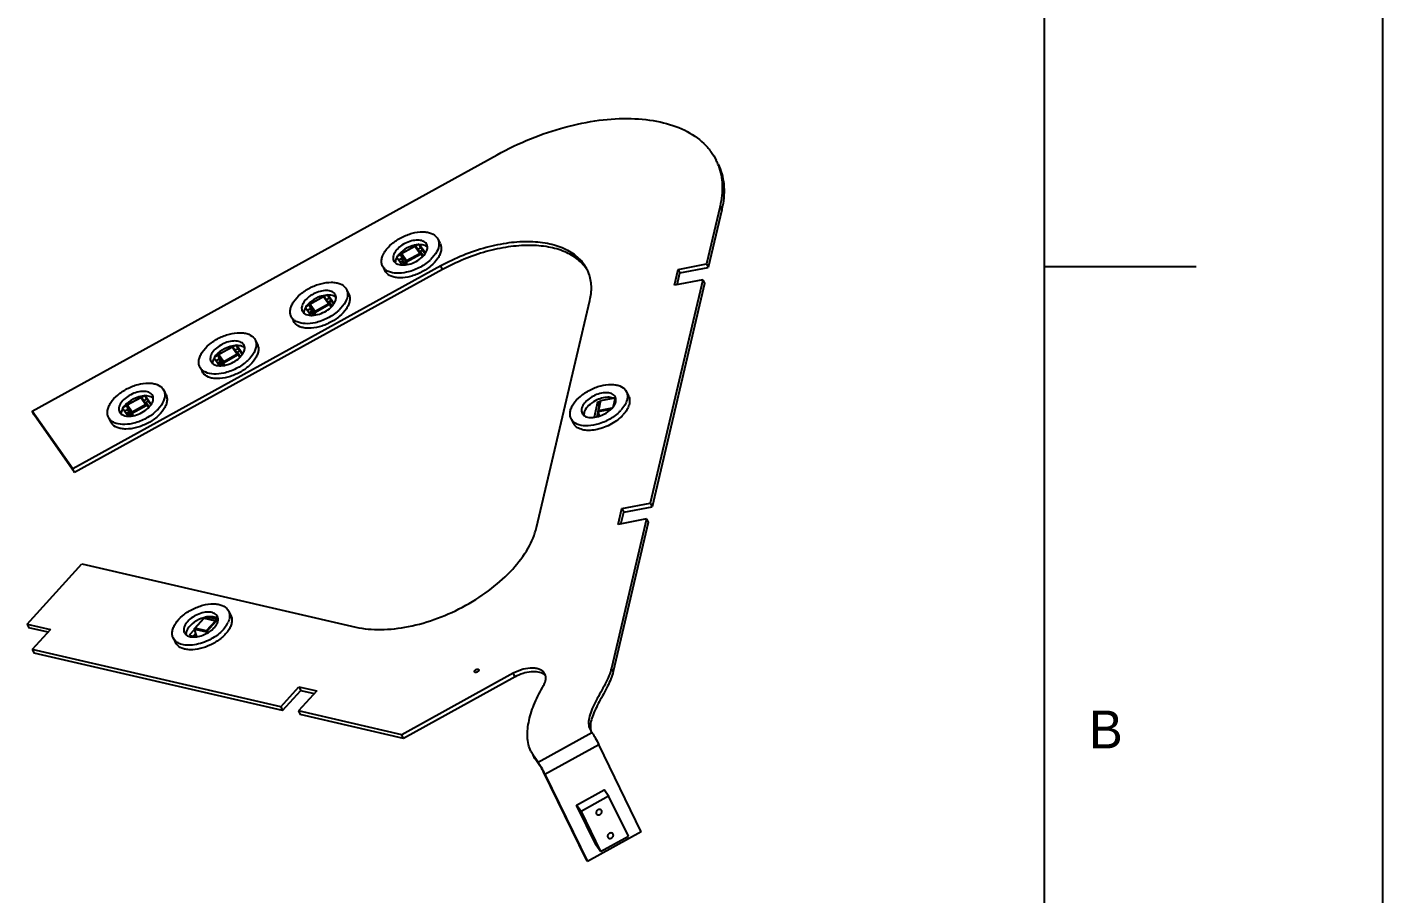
# Model space of a CAD drawing. Header units: millimetres. Extents: x 0 to 594, y 0 to 420.
# Drawn here: x 483.9 to 594, y 122.7 to 193.2 of the extents above; entities that cross this region are included whole.
import ezdxf

# ---------------------------------------------------------------- set-up
doc = ezdxf.new("R2010")
doc.units = ezdxf.units.MM
doc.header["$LTSCALE"] = 32.67
doc.layers.get('0').update_dxf_attribs({"linetype": 'CONTINUOUS'})
doc.layers.add('02___PRT_ALL_AXES', color=7, linetype='CONTINUOUS')
doc.styles.add('TEXTSTYLE_3', font='txt')

msp = doc.modelspace()

# ---------------------------------------------------------------- linework, layer by layer
at = {"color": 7, "linetype": 'CONTINUOUS'}
for p, q in [((594, 0), (594, 420)), ((566.524, 21.711), (566.524, 401.711)), ((484.308, 161.96), (522.064, 182.795)), ((540.169, 178.618), (539.069, 173.936)), ((540.313, 178.323), (540.169, 178.618)), ((540.313, 178.323), (539.213, 173.64)), ((514.253, 174.751), (515.407, 175.388)), ((514.284, 174.758), (515.389, 175.367)), ((515.389, 175.367), (515.804, 174.772)), ((515.431, 175.382), (515.879, 174.741)), ((515.725, 175.519), (515.442, 175.363)), ((515.869, 175.223), (515.633, 175.093)), ((515.869, 175.223), (515.744, 175.48)), ((516.231, 174.796), (515.752, 175.481)), ((516.197, 174.754), (515.869, 175.223)), ((513.892, 174.507), (514.354, 173.845)), ((514.25, 174.705), (513.997, 174.565)), ((514.356, 174.388), (514.081, 174.236)), ((514.203, 174.062), (514.331, 174.133)), ((514.241, 174.723), (514.689, 174.082)), ((514.438, 174.15), (514.241, 174.723)), ((514.699, 174.163), (514.284, 174.758)), ((514.529, 173.849), (514.331, 174.133)), ((514.336, 174.126), (514.429, 174.177)), ((514.637, 173.865), (514.438, 174.15)), ((514.689, 174.082), (515.88, 174.739)), ((514.763, 173.885), (514.689, 174.082)), ((515.804, 174.772), (514.699, 174.163)), ((515.76, 174.912), (515.819, 174.944)), ((515.815, 174.952), (515.991, 175.049)), ((515.819, 174.944), (515.815, 174.952)), ((515.815, 174.952), (516.065, 174.594)), ((515.819, 174.944), (516.064, 174.593)), ((515.88, 174.739), (515.879, 174.741)), ((516.012, 174.53), (515.88, 174.739)), ((517.482, 173.753), (487.591, 157.258)), ((517.626, 173.457), (487.735, 156.962)), ((517.626, 173.457), (517.482, 173.753)), ((536.464, 172.184), (536.768, 173.48)), ((536.688, 172.228), (536.912, 173.185)), ((536.768, 173.48), (539.069, 173.936)), ((536.768, 173.48), (536.912, 173.185)), ((536.912, 173.185), (539.213, 173.64)), ((539.069, 173.936), (539.213, 173.64)), ((566.524, 173.711), (578.829, 173.711)), ((538.764, 172.64), (534.501, 154.492)), ((538.909, 172.344), (534.645, 154.196)), ((538.764, 172.64), (536.464, 172.184)), ((538.764, 172.64), (538.909, 172.344)), ((506.831, 170.655), (507.985, 171.292)), ((506.862, 170.662), (507.966, 171.271)), ((508.382, 170.677), (507.277, 170.067)), ((507.966, 171.271), (508.382, 170.677)), ((508.009, 171.286), (508.457, 170.645)), ((508.303, 171.423), (508.02, 171.267)), ((508.447, 171.128), (508.211, 170.997)), ((508.447, 171.128), (508.322, 171.385)), ((508.808, 170.7), (508.33, 171.386)), ((508.338, 170.816), (508.397, 170.849)), ((508.393, 170.856), (508.569, 170.953)), ((508.397, 170.849), (508.393, 170.856)), ((508.393, 170.856), (508.643, 170.498)), ((508.397, 170.849), (508.642, 170.497)), ((508.775, 170.659), (508.447, 171.128)), ((525.259, 152.508), (529.594, 170.959)), ((506.47, 170.412), (506.932, 169.75)), ((506.828, 170.61), (506.575, 170.47)), ((506.934, 170.293), (506.659, 170.141)), ((506.781, 169.966), (506.909, 170.037)), ((507.016, 170.054), (506.819, 170.627)), ((506.819, 170.627), (507.267, 169.986)), ((507.277, 170.067), (506.862, 170.662)), ((507.107, 169.753), (506.909, 170.037)), ((506.914, 170.03), (507.007, 170.082)), ((507.215, 169.77), (507.016, 170.054)), ((507.267, 169.986), (508.458, 170.643)), ((507.341, 169.789), (507.267, 169.986)), ((508.458, 170.643), (508.457, 170.645)), ((508.59, 170.434), (508.458, 170.643)), ((499.048, 166.316), (499.51, 165.654)), ((499.406, 166.514), (499.153, 166.374)), ((499.594, 165.958), (499.397, 166.532)), ((499.397, 166.532), (499.845, 165.89)), ((499.409, 166.559), (500.563, 167.196)), ((499.44, 166.566), (500.544, 167.176)), ((499.855, 165.971), (499.44, 166.566)), ((499.845, 165.89), (501.036, 166.548)), ((500.96, 166.581), (499.855, 165.971)), ((500.544, 167.176), (500.96, 166.581)), ((500.587, 167.191), (501.035, 166.549)), ((500.881, 167.328), (500.598, 167.171)), ((501.025, 167.032), (500.789, 166.902)), ((501.025, 167.032), (500.9, 167.289)), ((501.386, 166.604), (500.908, 167.29)), ((500.916, 166.72), (500.975, 166.753)), ((500.971, 166.76), (501.147, 166.857)), ((500.971, 166.76), (501.221, 166.403)), ((500.975, 166.753), (500.971, 166.76)), ((500.975, 166.753), (501.22, 166.402)), ((501.353, 166.563), (501.025, 167.032)), ((501.036, 166.548), (501.035, 166.549)), ((501.168, 166.338), (501.036, 166.548)), ((499.512, 166.197), (499.237, 166.045)), ((499.359, 165.87), (499.487, 165.941)), ((499.685, 165.657), (499.487, 165.941)), ((499.492, 165.934), (499.585, 165.986)), ((499.793, 165.674), (499.594, 165.958)), ((499.919, 165.693), (499.845, 165.89)), ((491.987, 162.463), (493.141, 163.1)), ((492.018, 162.47), (493.122, 163.08)), ((493.122, 163.08), (493.538, 162.485)), ((493.165, 163.095), (493.613, 162.453)), ((493.459, 163.232), (493.176, 163.076)), ((493.603, 162.936), (493.478, 163.193)), ((493.964, 162.508), (493.486, 163.194)), ((530.475, 162.818), (531.671, 163.054)), ((530.495, 162.811), (531.659, 163.042)), ((531.659, 163.042), (531.495, 162.345)), ((484.452, 161.664), (484.308, 161.96)), ((487.591, 157.258), (484.308, 161.96)), ((491.626, 162.22), (492.088, 161.558)), ((491.984, 162.418), (491.731, 162.278)), ((492.09, 162.101), (491.815, 161.949)), ((492.172, 161.863), (491.975, 162.436)), ((491.975, 162.436), (492.423, 161.794)), ((492.433, 161.876), (492.018, 162.47)), ((492.07, 161.839), (492.163, 161.89)), ((492.423, 161.794), (493.614, 162.452)), ((493.538, 162.485), (492.433, 161.876)), ((493.603, 162.936), (493.367, 162.806)), ((493.494, 162.624), (493.553, 162.657)), ((493.549, 162.665), (493.725, 162.762)), ((493.549, 162.665), (493.799, 162.307)), ((493.553, 162.657), (493.549, 162.665)), ((493.553, 162.657), (493.798, 162.306)), ((493.931, 162.467), (493.603, 162.936)), ((493.614, 162.452), (493.613, 162.453)), ((493.746, 162.242), (493.614, 162.452)), ((530.222, 162.691), (529.937, 161.467)), ((530.366, 162.396), (530.158, 161.501)), ((530.453, 162.737), (530.222, 162.691)), ((530.366, 162.396), (530.222, 162.691)), ((530.265, 161.938), (530.47, 162.813)), ((530.265, 161.916), (531.313, 162.124)), ((530.38, 161.565), (530.265, 161.916)), ((530.302, 161.991), (530.495, 162.811)), ((531.379, 162.205), (530.302, 161.991)), ((531.595, 162.48), (531.698, 162.918)), ((487.735, 156.962), (484.452, 161.664)), ((491.937, 161.775), (492.065, 161.845)), ((492.263, 161.562), (492.065, 161.845)), ((492.371, 161.578), (492.172, 161.863)), ((492.497, 161.598), (492.423, 161.794)), ((487.735, 156.962), (487.591, 157.258)), ((532.2, 154.036), (534.501, 154.492)), ((532.344, 153.741), (534.645, 154.196)), ((534.501, 154.492), (534.645, 154.196)), ((534.196, 153.195), (531.351, 141.085)), ((531.896, 152.74), (532.2, 154.036)), ((534.196, 153.195), (531.896, 152.74)), ((532.12, 152.784), (532.344, 153.741)), ((532.2, 154.036), (532.344, 153.741)), ((534.196, 153.195), (534.34, 152.9)), ((534.34, 152.9), (531.495, 140.789)), ((483.888, 144.655), (488.335, 149.547)), ((488.335, 149.547), (510.589, 144.413)), ((483.888, 144.655), (484.032, 144.359)), ((483.888, 144.655), (485.784, 144.218)), ((485.587, 144.001), (484.032, 144.359)), ((497.476, 144.252), (498.459, 144.025)), ((497.666, 143.647), (497.476, 144.252)), ((497.486, 144.286), (498.273, 145.153)), ((497.525, 144.31), (498.273, 145.135)), ((498.436, 144.1), (497.525, 144.31)), ((498.273, 145.135), (499.185, 144.925)), ((498.275, 145.153), (499.242, 144.93)), ((498.426, 145.25), (498.327, 145.141)), ((499.403, 145.023), (498.426, 145.25)), ((499.185, 144.925), (498.436, 144.1)), ((498.498, 145.102), (498.446, 145.209)), ((498.459, 144.025), (499.267, 144.915)), ((499.338, 144.811), (499.267, 144.915)), ((485.784, 144.218), (484.304, 142.587)), ((497.487, 144.217), (497.062, 143.75)), ((497.062, 143.75), (497.578, 143.631)), ((497.593, 143.879), (497.403, 143.671)), ((497.56, 143.638), (497.641, 143.726)), ((497.566, 143.633), (497.643, 143.718)), ((497.672, 143.645), (497.666, 143.647)), ((498.508, 143.919), (498.459, 144.025)), ((484.304, 142.587), (484.448, 142.291)), ((504.489, 137.93), (484.304, 142.587)), ((504.633, 137.634), (484.448, 142.291)), ((531.495, 140.789), (531.351, 141.085)), ((523.373, 140.656), (514.323, 135.662)), ((523.517, 140.36), (514.467, 135.366)), ((523.517, 140.36), (523.373, 140.656)), ((504.489, 137.93), (505.969, 139.561)), ((504.633, 137.634), (506.113, 139.265)), ((507.411, 139.229), (505.931, 137.598)), ((505.969, 139.561), (507.411, 139.229)), ((505.969, 139.561), (506.113, 139.265)), ((506.113, 139.265), (507.214, 139.012)), ((504.489, 137.93), (504.633, 137.634)), ((514.323, 135.662), (505.931, 137.598)), ((505.931, 137.598), (506.075, 137.302)), ((514.467, 135.366), (506.075, 137.302)), ((514.467, 135.366), (514.323, 135.662)), ((525.393, 133.432), (529.759, 135.842)), ((529.606, 136.081), (529.693, 135.936)), ((529.693, 135.936), (529.759, 135.842)), ((525.943, 132.465), (530.309, 134.874)), ((533.768, 127.776), (530.309, 134.874)), ((525.393, 133.432), (524.999, 133.997)), ((525.143, 133.701), (524.999, 133.997)), ((525.537, 133.137), (525.143, 133.701)), ((525.812, 132.653), (529.271, 125.554)), ((525.943, 132.465), (529.402, 125.366)), ((528.513, 129.942), (530.753, 131.178)), ((530.784, 131.172), (530.753, 131.178)), ((531.114, 130.661), (530.753, 131.178)), ((531.145, 130.654), (530.784, 131.172)), ((528.874, 129.425), (528.513, 129.942)), ((530.098, 126.689), (528.513, 129.942)), ((531.114, 130.661), (528.874, 129.425)), ((531.145, 130.654), (531.114, 130.661)), ((532.721, 127.42), (531.145, 130.654)), ((528.874, 129.425), (530.459, 126.171)), ((533.768, 127.776), (529.402, 125.366)), ((530.459, 126.171), (530.098, 126.689)), ((530.459, 126.171), (532.721, 127.42)), ((529.402, 125.366), (529.271, 125.554))]:
    msp.add_line(p, q, dxfattribs=at)
for centre, radius, start, end in [((535.629, 180.266), 4.706, 20.60005, 25.96852), ((533.206, 179.993), 7.301, 346.76993, 349.05973), ((526.555, 172.061), 3.15, 20.0744, 25.96928), ((530.862, 136.297), 1.225, 190.19378, 190.92992), ((530.794, 136.282), 1.156, 190.8718, 198.78705), ((526.996, 135.389), 2.435, 205.95552, 213.66614), ((527.179, 135.113), 2.479, 205.97531, 207.14971), ((526.961, 135.367), 2.393, 213.69542, 214.92133), ((527.129, 135.086), 2.422, 207.1348, 214.89676)]:
    msp.add_arc(centre, radius, start, end, dxfattribs=at)
for points, knots in [([(522.064, 182.795), (522.94, 183.279), (524.737, 184.136), (527.515, 185.08), (530.264, 185.645), (532.872, 185.806), (535.236, 185.555), (537.264, 184.895), (538.632, 183.985), (539.433, 183.082), (539.734, 182.584), (539.86, 182.327)], [0, 0, 0, 0, 0.1542449, 0.3059398, 0.4508635, 0.5853935, 0.70703, 0.8149818, 0.9109327, 0.9559492, 1, 1, 1, 1]), ([(540.004, 182.031), (540.125, 181.781), (540.327, 181.253), (540.546, 180.104), (540.489, 179.2), (540.374, 178.608)], [0, 0, 0, 0, 0.2386005, 0.482179, 1, 1, 1, 1]), ([(540.034, 181.922), (540.222, 181.422), (540.433, 180.305), (540.302, 179.183), (540.169, 178.618)], [0, 0, 0, 0, 0.4796045, 1, 1, 1, 1]), ([(515.407, 175.388), (515.404, 175.386), (515.396, 175.379), (515.391, 175.371), (515.389, 175.367)], [0, 0, 0, 0, 0.4618451, 1, 1, 1, 1]), ([(515.431, 175.382), (515.43, 175.384), (515.426, 175.388), (515.42, 175.391), (515.413, 175.39), (515.409, 175.389), (515.407, 175.388)], [0, 0, 0, 0, 0.2887814, 0.53117, 0.7601243, 1, 1, 1, 1]), ([(529.387, 173.44), (529.218, 173.786), (528.726, 174.445), (527.651, 175.157), (526.294, 175.599), (524.713, 175.767), (522.968, 175.659), (521.129, 175.281), (519.271, 174.65), (518.069, 174.076), (517.482, 173.753)], [0, 0, 0, 0, 0.0887454, 0.1847307, 0.2927214, 0.4144008, 0.5489789, 0.693953, 0.8457013, 1, 1, 1, 1]), ([(529.374, 173.429), (529.174, 173.749), (528.631, 174.346), (527.53, 174.973), (526.176, 175.349), (524.622, 175.47), (522.923, 175.333), (521.143, 174.947), (519.351, 174.325), (518.192, 173.769), (517.626, 173.457)], [0, 0, 0, 0, 0.0890561, 0.1864315, 0.2958469, 0.418343, 0.5528948, 0.69704, 0.8473799, 1, 1, 1, 1]), ([(514.241, 174.723), (514.24, 174.726), (514.239, 174.732), (514.241, 174.74), (514.246, 174.746), (514.251, 174.749), (514.253, 174.751)], [0, 0, 0, 0, 0.2693515, 0.5107314, 0.7492733, 1, 1, 1, 1]), ([(514.253, 174.751), (514.257, 174.753), (514.268, 174.756), (514.278, 174.757), (514.284, 174.758)], [0, 0, 0, 0, 0.4733495, 1, 1, 1, 1]), ([(514.689, 174.082), (514.686, 174.088), (514.684, 174.103), (514.686, 174.125), (514.691, 174.145), (514.696, 174.157), (514.699, 174.163)], [0, 0, 0, 0, 0.2585369, 0.5262137, 0.7758703, 1, 1, 1, 1]), ([(515.879, 174.741), (515.875, 174.746), (515.864, 174.756), (515.844, 174.766), (515.824, 174.771), (515.81, 174.772), (515.804, 174.772)], [0, 0, 0, 0, 0.2513756, 0.5138651, 0.7657277, 1, 1, 1, 1]), ([(529.594, 170.959), (529.682, 171.332), (529.77, 172.072), (529.635, 172.81), (529.514, 173.142)], [0, 0, 0, 0, 0.5202742, 1, 1, 1, 1]), ([(507.985, 171.292), (507.981, 171.29), (507.974, 171.283), (507.969, 171.276), (507.966, 171.271)], [0, 0, 0, 0, 0.4618451, 1, 1, 1, 1]), ([(508.009, 171.286), (508.008, 171.288), (508.004, 171.292), (507.998, 171.295), (507.991, 171.295), (507.987, 171.293), (507.985, 171.292)], [0, 0, 0, 0, 0.2887814, 0.53117, 0.7601243, 1, 1, 1, 1]), ([(508.457, 170.645), (508.453, 170.651), (508.442, 170.66), (508.422, 170.67), (508.402, 170.675), (508.388, 170.677), (508.382, 170.677)], [0, 0, 0, 0, 0.2513756, 0.5138651, 0.7657277, 1, 1, 1, 1]), ([(506.819, 170.627), (506.818, 170.63), (506.817, 170.636), (506.819, 170.644), (506.824, 170.65), (506.829, 170.654), (506.831, 170.655)], [0, 0, 0, 0, 0.2693515, 0.5107314, 0.7492733, 1, 1, 1, 1]), ([(506.831, 170.655), (506.835, 170.657), (506.846, 170.661), (506.856, 170.662), (506.862, 170.662)], [0, 0, 0, 0, 0.4733495, 1, 1, 1, 1]), ([(507.267, 169.986), (507.264, 169.993), (507.262, 170.007), (507.264, 170.029), (507.269, 170.049), (507.274, 170.062), (507.277, 170.067)], [0, 0, 0, 0, 0.2585369, 0.5262137, 0.7758703, 1, 1, 1, 1]), ([(499.397, 166.532), (499.396, 166.535), (499.395, 166.54), (499.397, 166.548), (499.402, 166.555), (499.407, 166.558), (499.409, 166.559)], [0, 0, 0, 0, 0.2693515, 0.5107314, 0.7492733, 1, 1, 1, 1]), ([(499.409, 166.559), (499.413, 166.562), (499.424, 166.565), (499.434, 166.566), (499.44, 166.566)], [0, 0, 0, 0, 0.4733495, 1, 1, 1, 1]), ([(500.563, 167.196), (500.559, 167.194), (500.552, 167.188), (500.547, 167.18), (500.544, 167.176)], [0, 0, 0, 0, 0.4618451, 1, 1, 1, 1]), ([(500.587, 167.191), (500.586, 167.193), (500.582, 167.196), (500.576, 167.199), (500.569, 167.199), (500.565, 167.197), (500.563, 167.196)], [0, 0, 0, 0, 0.2887814, 0.53117, 0.7601243, 1, 1, 1, 1]), ([(501.035, 166.549), (501.031, 166.555), (501.02, 166.565), (501, 166.574), (500.98, 166.58), (500.966, 166.581), (500.96, 166.581)], [0, 0, 0, 0, 0.2513756, 0.5138651, 0.7657277, 1, 1, 1, 1]), ([(499.845, 165.89), (499.842, 165.897), (499.84, 165.912), (499.842, 165.933), (499.847, 165.954), (499.852, 165.966), (499.855, 165.971)], [0, 0, 0, 0, 0.2585369, 0.5262137, 0.7758703, 1, 1, 1, 1]), ([(493.141, 163.1), (493.137, 163.098), (493.13, 163.092), (493.125, 163.084), (493.122, 163.08)], [0, 0, 0, 0, 0.4618451, 1, 1, 1, 1]), ([(493.165, 163.095), (493.164, 163.097), (493.16, 163.101), (493.154, 163.103), (493.147, 163.103), (493.143, 163.101), (493.141, 163.1)], [0, 0, 0, 0, 0.2887814, 0.53117, 0.7601243, 1, 1, 1, 1]), ([(491.975, 162.436), (491.974, 162.439), (491.973, 162.445), (491.975, 162.453), (491.98, 162.459), (491.984, 162.462), (491.987, 162.463)], [0, 0, 0, 0, 0.2693515, 0.5107314, 0.7492733, 1, 1, 1, 1]), ([(491.987, 162.463), (491.991, 162.466), (492.002, 162.469), (492.012, 162.47), (492.018, 162.47)], [0, 0, 0, 0, 0.4733495, 1, 1, 1, 1]), ([(492.423, 161.794), (492.42, 161.801), (492.418, 161.816), (492.42, 161.838), (492.425, 161.858), (492.43, 161.87), (492.433, 161.876)], [0, 0, 0, 0, 0.2585369, 0.5262137, 0.7758703, 1, 1, 1, 1]), ([(493.613, 162.453), (493.609, 162.459), (493.598, 162.469), (493.578, 162.478), (493.558, 162.484), (493.544, 162.485), (493.538, 162.485)], [0, 0, 0, 0, 0.2513756, 0.5138651, 0.7657277, 1, 1, 1, 1]), ([(530.265, 161.916), (530.264, 161.918), (530.263, 161.925), (530.263, 161.933), (530.265, 161.938)], [0, 0, 0, 0, 0.2375065, 1, 1, 1, 1]), ([(530.265, 161.938), (530.266, 161.943), (530.27, 161.954), (530.282, 161.973), (530.293, 161.985), (530.302, 161.991)], [0, 0, 0, 0, 0.249905, 0.5032724, 1, 1, 1, 1]), ([(530.47, 162.813), (530.471, 162.814), (530.472, 162.817), (530.474, 162.817), (530.475, 162.818)], [0, 0, 0, 0, 0.5148262, 1, 1, 1, 1]), ([(530.475, 162.818), (530.476, 162.818), (530.479, 162.818), (530.486, 162.816), (530.491, 162.813), (530.495, 162.811)], [0, 0, 0, 0, 0.1840826, 0.411992, 1, 1, 1, 1]), ([(510.589, 144.413), (511.244, 144.262), (512.684, 144.14), (514.927, 144.402), (517.262, 145.076), (519.535, 146.12), (521.599, 147.463), (523.322, 149.022), (524.593, 150.696), (525.121, 151.917), (525.259, 152.508)], [0, 0, 0, 0, 0.1117946, 0.2378634, 0.3739931, 0.5143456, 0.6524959, 0.7823244, 0.8989623, 1, 1, 1, 1]), ([(497.476, 144.252), (497.475, 144.255), (497.474, 144.261), (497.476, 144.27), (497.48, 144.278), (497.484, 144.283), (497.486, 144.286)], [0, 0, 0, 0, 0.2384348, 0.4822952, 0.7360969, 1, 1, 1, 1]), ([(497.486, 144.286), (497.491, 144.291), (497.503, 144.301), (497.517, 144.307), (497.525, 144.31)], [0, 0, 0, 0, 0.4894943, 1, 1, 1, 1]), ([(498.274, 145.153), (498.273, 145.152), (498.272, 145.15), (498.272, 145.148), (498.272, 145.147)], [0, 0, 0, 0, 0.391765, 1, 1, 1, 1]), ([(498.272, 145.147), (498.272, 145.146), (498.272, 145.142), (498.273, 145.138), (498.273, 145.135)], [0, 0, 0, 0, 0.208225, 1, 1, 1, 1]), ([(498.275, 145.153), (498.275, 145.154), (498.274, 145.154), (498.274, 145.153), (498.274, 145.153)], [0, 0, 0, 0, 0.5073641, 1, 1, 1, 1]), ([(499.242, 144.93), (499.233, 144.932), (499.213, 144.933), (499.194, 144.928), (499.185, 144.925)], [0, 0, 0, 0, 0.4970879, 1, 1, 1, 1]), ([(499.267, 144.915), (499.264, 144.919), (499.257, 144.926), (499.247, 144.929), (499.242, 144.93)], [0, 0, 0, 0, 0.4802919, 1, 1, 1, 1]), ([(498.459, 144.025), (498.456, 144.032), (498.451, 144.046), (498.444, 144.065), (498.44, 144.084), (498.437, 144.095), (498.436, 144.1)], [0, 0, 0, 0, 0.2825847, 0.5619929, 0.804133, 1, 1, 1, 1]), ([(520.225, 140.765), (520.222, 140.769), (520.217, 140.778), (520.213, 140.793), (520.213, 140.809), (520.216, 140.826), (520.222, 140.844), (520.232, 140.862), (520.244, 140.879), (520.26, 140.897), (520.277, 140.913), (520.297, 140.929), (520.319, 140.943), (520.342, 140.956), (520.366, 140.967), (520.39, 140.976), (520.415, 140.982), (520.439, 140.987), (520.462, 140.989), (520.484, 140.989), (520.505, 140.986), (520.523, 140.981), (520.54, 140.973), (520.553, 140.964), (520.56, 140.956), (520.563, 140.952)], [0, 0, 0, 0, 0.0309711, 0.062366, 0.0952615, 0.1304615, 0.1686929, 0.2101064, 0.2546458, 0.3020727, 0.3521065, 0.4042282, 0.457752, 0.5120127, 0.5663406, 0.620087, 0.6725438, 0.7231006, 0.7713198, 0.8167663, 0.8591515, 0.8982967, 0.9345256, 0.9681894, 1, 1, 1, 1]), ([(520.563, 140.952), (520.566, 140.947), (520.571, 140.938), (520.575, 140.923), (520.575, 140.907), (520.572, 140.89), (520.566, 140.872), (520.556, 140.855), (520.544, 140.837), (520.528, 140.82), (520.511, 140.803), (520.491, 140.788), (520.469, 140.773), (520.446, 140.761), (520.422, 140.75), (520.398, 140.741), (520.373, 140.734), (520.349, 140.73), (520.326, 140.728), (520.303, 140.728), (520.283, 140.731), (520.265, 140.736), (520.248, 140.743), (520.235, 140.753), (520.228, 140.761), (520.225, 140.765)], [0, 0, 0, 0, 0.0309711, 0.062366, 0.0952615, 0.1304615, 0.1686929, 0.2101064, 0.2546458, 0.3020727, 0.3521065, 0.4042282, 0.457752, 0.5120127, 0.5663406, 0.620087, 0.6725438, 0.7231006, 0.7713198, 0.8167663, 0.8591515, 0.8982967, 0.9345256, 0.9681894, 1, 1, 1, 1]), ([(525.951, 140.588), (525.914, 140.663), (525.808, 140.805), (525.575, 140.96), (525.281, 141.056), (524.804, 141.106), (524.138, 141.005), (523.625, 140.795), (523.373, 140.656)], [0, 0, 0, 0, 0.0888597, 0.1849545, 0.2930698, 0.4149209, 0.6940487, 1, 1, 1, 1]), ([(531.351, 141.085), (531.301, 140.869), (531.145, 140.429), (530.832, 139.78), (530.471, 139.118), (530.109, 138.456), (529.789, 137.811), (529.557, 137.196), (529.473, 136.694), (529.512, 136.326), (529.569, 136.159), (529.607, 136.081)], [0, 0, 0, 0, 0.1224786, 0.2571597, 0.3985428, 0.5399278, 0.6745409, 0.7966212, 0.9034004, 0.9522507, 1, 1, 1, 1]), ([(525.847, 140.575), (525.715, 140.666), (525.369, 140.789), (524.786, 140.797), (524.145, 140.657), (523.723, 140.474), (523.517, 140.36)], [0, 0, 0, 0, 0.1979424, 0.4373458, 0.7106733, 1, 1, 1, 1]), ([(525.839, 139.671), (525.869, 139.722), (525.968, 139.913), (526.025, 140.131), (526.022, 140.287)], [0, 0, 0, 0, 0.275746, 1, 1, 1, 1]), ([(525.993, 140.445), (525.983, 140.457), (525.938, 140.504), (525.888, 140.546), (525.847, 140.575)], [0, 0, 0, 0, 0.2444707, 1, 1, 1, 1]), ([(526.022, 140.287), (526.021, 140.314), (526.014, 140.417), (525.984, 140.519), (525.951, 140.588)], [0, 0, 0, 0, 0.2577747, 1, 1, 1, 1]), ([(531.495, 140.789), (531.449, 140.59), (531.309, 140.185), (530.926, 139.37), (530.467, 138.565), (530.044, 137.751), (529.792, 137.167), (529.636, 136.613), (529.626, 136.246), (529.656, 136.08)], [0, 0, 0, 0, 0.1197196, 0.2508304, 0.5283344, 0.6634294, 0.7888915, 0.9010321, 1, 1, 1, 1]), ([(524.807, 134.323), (524.721, 134.5), (524.587, 134.885), (524.508, 135.504), (524.532, 136.161), (524.692, 137.097), (525.102, 138.296), (525.571, 139.214), (525.839, 139.671)], [0, 0, 0, 0, 0.104996, 0.2143237, 0.3301349, 0.4531042, 0.7181237, 1, 1, 1, 1]), ([(529.759, 135.842), (529.802, 135.78), (529.894, 135.635), (530.082, 135.314), (530.222, 135.053), (530.309, 134.874)], [0, 0, 0, 0, 0.2021381, 0.4629372, 1, 1, 1, 1]), ([(525.943, 132.465), (525.856, 132.644), (525.716, 132.905), (525.528, 133.225), (525.436, 133.371), (525.393, 133.432)], [0, 0, 0, 0, 0.5370628, 0.7978619, 1, 1, 1, 1]), ([(525.537, 133.137), (525.586, 133.066), (525.68, 132.906), (525.768, 132.742), (525.812, 132.653)], [0, 0, 0, 0, 0.4628779, 1, 1, 1, 1]), ([(530.244, 129.56), (530.229, 129.551), (530.199, 129.532), (530.161, 129.495), (530.131, 129.453), (530.109, 129.408), (530.098, 129.361), (530.097, 129.314), (530.107, 129.27), (530.121, 129.244), (530.129, 129.232)], [0, 0, 0, 0, 0.1360875, 0.2713732, 0.4039847, 0.532412, 0.6557811, 0.7740676, 0.8882047, 1, 1, 1, 1]), ([(530.129, 129.232), (530.136, 129.222), (530.153, 129.203), (530.183, 129.181), (530.219, 129.165), (530.258, 129.155), (530.299, 129.153), (530.342, 129.159), (530.384, 129.171), (530.411, 129.183), (530.424, 129.19)], [0, 0, 0, 0, 0.1134928, 0.2287257, 0.347146, 0.4696983, 0.5967297, 0.7280107, 0.8628012, 1, 1, 1, 1]), ([(530.539, 129.518), (530.532, 129.528), (530.515, 129.547), (530.485, 129.57), (530.449, 129.586), (530.41, 129.595), (530.369, 129.597), (530.326, 129.592), (530.284, 129.58), (530.257, 129.567), (530.244, 129.56)], [0, 0, 0, 0, 0.1134928, 0.2287257, 0.347146, 0.4696983, 0.5967297, 0.7280107, 0.8628012, 1, 1, 1, 1]), ([(530.424, 129.19), (530.44, 129.199), (530.469, 129.219), (530.507, 129.255), (530.537, 129.297), (530.559, 129.342), (530.57, 129.389), (530.571, 129.436), (530.561, 129.48), (530.547, 129.506), (530.539, 129.518)], [0, 0, 0, 0, 0.1360875, 0.2713732, 0.4039847, 0.532412, 0.6557811, 0.7740676, 0.8882047, 1, 1, 1, 1]), ([(531.177, 127.645), (531.162, 127.636), (531.132, 127.616), (531.094, 127.58), (531.064, 127.538), (531.043, 127.493), (531.031, 127.446), (531.03, 127.399), (531.04, 127.355), (531.054, 127.329), (531.062, 127.317)], [0, 0, 0, 0, 0.1360875, 0.2713732, 0.4039847, 0.532412, 0.6557811, 0.7740676, 0.8882047, 1, 1, 1, 1]), ([(531.062, 127.317), (531.07, 127.307), (531.086, 127.288), (531.117, 127.265), (531.152, 127.249), (531.191, 127.24), (531.233, 127.238), (531.275, 127.243), (531.318, 127.255), (531.344, 127.268), (531.357, 127.275)], [0, 0, 0, 0, 0.1134928, 0.2287257, 0.347146, 0.4696983, 0.5967297, 0.7280107, 0.8628012, 1, 1, 1, 1]), ([(531.472, 127.603), (531.465, 127.613), (531.449, 127.632), (531.418, 127.654), (531.383, 127.67), (531.344, 127.679), (531.302, 127.681), (531.26, 127.676), (531.217, 127.664), (531.19, 127.652), (531.177, 127.645)], [0, 0, 0, 0, 0.1134928, 0.2287257, 0.347146, 0.4696983, 0.5967297, 0.7280107, 0.8628012, 1, 1, 1, 1]), ([(531.357, 127.275), (531.373, 127.283), (531.402, 127.303), (531.44, 127.34), (531.471, 127.382), (531.492, 127.427), (531.504, 127.474), (531.504, 127.521), (531.494, 127.565), (531.481, 127.591), (531.472, 127.603)], [0, 0, 0, 0, 0.1360875, 0.2713732, 0.4039847, 0.532412, 0.6557811, 0.7740676, 0.8882047, 1, 1, 1, 1])]:
    msp.add_open_spline(points, degree=3, knots=knots, dxfattribs=at)
at = {"layer": '02___PRT_ALL_AXES', "color": 7, "linetype": 'CONTINUOUS'}
for p, q in [((516.354, 175.497), (516.315, 175.566)), ((517.188, 176.048), (517.253, 175.935)), ((517.253, 175.938), (517.433, 175.568)), ((513.657, 174.189), (513.696, 174.12)), ((512.822, 173.639), (512.758, 173.752)), ((512.813, 173.634), (512.938, 173.378)), ((513.003, 173.269), (512.938, 173.382)), ((509.766, 171.952), (509.831, 171.839)), ((509.831, 171.842), (510.011, 171.473)), ((508.932, 171.402), (508.893, 171.47)), ((505.4, 169.543), (505.336, 169.656)), ((506.235, 170.093), (506.274, 170.025)), ((505.391, 169.538), (505.516, 169.283)), ((505.581, 169.173), (505.516, 169.286)), ((501.51, 167.306), (501.471, 167.374)), ((502.344, 167.856), (502.409, 167.743)), ((502.409, 167.747), (502.589, 167.377)), ((497.978, 165.447), (497.913, 165.56)), ((497.969, 165.443), (498.094, 165.187)), ((498.159, 165.077), (498.094, 165.19)), ((498.813, 165.997), (498.852, 165.929)), ((494.088, 163.21), (494.049, 163.279)), ((494.922, 163.761), (494.987, 163.648)), ((494.987, 163.651), (495.167, 163.281)), ((531.662, 163.1), (531.623, 163.169)), ((532.496, 163.651), (532.561, 163.538)), ((532.561, 163.541), (532.741, 163.171)), ((491.391, 161.902), (491.43, 161.833)), ((490.556, 161.351), (490.491, 161.464)), ((490.547, 161.347), (490.672, 161.091)), ((490.736, 160.982), (490.672, 161.095)), ((528.13, 161.241), (528.066, 161.354)), ((528.122, 161.237), (528.246, 160.981)), ((528.311, 160.872), (528.246, 160.985)), ((528.965, 161.792), (529.004, 161.723)), ((500.189, 145.822), (500.254, 145.709)), ((500.253, 145.713), (500.433, 145.343)), ((499.354, 145.272), (499.316, 145.34)), ((495.823, 143.413), (495.758, 143.526)), ((495.814, 143.409), (495.939, 143.153)), ((496.003, 143.043), (495.938, 143.156)), ((496.657, 143.963), (496.696, 143.895))]:
    msp.add_line(p, q, dxfattribs=at)
for centre, radius, start, end in [((514.392, 174.046), 0.605, 177.19285, 179.9583), ((514.827, 175.737), 1.701, 317.3935, 322.50418), ((514.266, 176.76), 3.45, 312.21783, 313.61904), ((513.65, 174.27), 1.045, 230.799, 237.50613), ((506.97, 169.95), 0.605, 177.19285, 179.9583), ((507.405, 171.641), 1.701, 317.3935, 322.50426), ((506.844, 172.665), 3.45, 312.21787, 313.61908), ((506.227, 170.173), 1.044, 230.65733, 237.5086), ((499.983, 167.546), 1.701, 317.3935, 322.50428), ((498.805, 166.077), 1.044, 230.65733, 237.5086), ((499.548, 165.855), 0.605, 177.19285, 179.9583), ((499.422, 168.569), 3.45, 312.21788, 313.6191), ((531.209, 160.652), 2.446, 105.89106, 108.89592), ((531.221, 162.889), 0.49, 20.25173, 25.55553), ((492.561, 163.45), 1.701, 317.3935, 322.50431), ((492, 164.473), 3.45, 312.21789, 313.61911), ((531.26, 160.505), 2.601, 108.90741, 114.7507), ((529.757, 164.174), 3.187, 313.43205, 317.7319), ((491.383, 161.982), 1.044, 230.65733, 237.5086), ((492.126, 161.759), 0.605, 177.19285, 179.9583), ((528.957, 161.872), 1.044, 230.65733, 237.5086), ((529.7, 161.649), 0.605, 177.19285, 179.9583), ((529.602, 163.854), 2.429, 285.88506, 288.18903), ((530.003, 163.743), 3.097, 315.25523, 317.76358), ((498.572, 145.083), 0.837, 341.26221, 346.59993), ((499.022, 144.62), 0.591, 47.59382, 53.28623), ((498.402, 145.627), 1.991, 328.98964, 333.44202), ((498.571, 145.541), 1.801, 333.48879, 335.16322), ((496.65, 144.043), 1.044, 230.65733, 237.5086), ((497.392, 143.82), 0.605, 177.19285, 179.9583)]:
    msp.add_arc(centre, radius, start, end, dxfattribs=at)
for points, knots in [([(512.757, 173.751), (512.717, 173.833), (512.664, 174.019), (512.677, 174.32), (512.774, 174.635), (513.021, 175.082), (513.515, 175.605), (514.274, 176.103), (515.128, 176.438), (515.856, 176.548), (516.386, 176.505), (516.806, 176.393), (517.078, 176.206), (517.188, 176.048)], [0, 0, 0, 0, 0.0446595, 0.0924709, 0.1455577, 0.2049306, 0.3410513, 0.4928653, 0.6463878, 0.7871195, 0.8493511, 0.9052662, 1, 1, 1, 1]), ([(517.434, 175.565), (517.474, 175.483), (517.527, 175.298), (517.514, 174.997), (517.417, 174.681), (517.169, 174.235), (516.675, 173.712), (515.917, 173.213), (515.063, 172.879), (514.334, 172.768), (513.805, 172.811), (513.384, 172.924), (513.113, 173.11), (513.003, 173.269)], [0, 0, 0, 0, 0.0446595, 0.0924709, 0.1455577, 0.2049306, 0.3410513, 0.4928653, 0.6463878, 0.7871195, 0.8493511, 0.9052662, 1, 1, 1, 1]), ([(516.315, 175.566), (516.249, 175.661), (516.02, 175.818), (515.583, 175.875), (515.08, 175.8), (514.567, 175.599), (514.112, 175.301), (513.815, 174.987), (513.667, 174.719), (513.592, 174.48), (513.608, 174.29), (513.656, 174.189)], [0, 0, 0, 0, 0.0948637, 0.2126738, 0.3536046, 0.5073589, 0.6594182, 0.7957795, 0.8552443, 0.9084496, 1, 1, 1, 1]), ([(515.232, 175.402), (515.139, 175.375), (514.777, 175.248), (514.441, 175.042), (514.229, 174.849)], [0, 0, 0, 0, 0.2519869, 1, 1, 1, 1]), ([(516.207, 175.411), (516.068, 175.466), (515.732, 175.507), (515.404, 175.451), (515.232, 175.402)], [0, 0, 0, 0, 0.4552465, 1, 1, 1, 1]), ([(516.42, 175.282), (516.405, 175.295), (516.341, 175.348), (516.266, 175.388), (516.207, 175.411)], [0, 0, 0, 0, 0.237755, 1, 1, 1, 1]), ([(516.28, 174.855), (516.298, 174.888), (516.36, 175.008), (516.399, 175.142), (516.404, 175.241)], [0, 0, 0, 0, 0.2727846, 1, 1, 1, 1]), ([(516.404, 175.241), (516.405, 175.264), (516.405, 175.351), (516.383, 175.439), (516.355, 175.498)], [0, 0, 0, 0, 0.2606389, 1, 1, 1, 1]), ([(517.337, 175.573), (517.341, 175.349), (517.177, 174.847), (516.849, 174.455), (516.646, 174.262)], [0, 0, 0, 0, 0.4447007, 1, 1, 1, 1]), ([(517.254, 175.935), (517.267, 175.908), (517.315, 175.793), (517.336, 175.667), (517.337, 175.573)], [0, 0, 0, 0, 0.2452025, 1, 1, 1, 1]), ([(513.696, 174.12), (513.712, 174.097), (513.79, 174.004), (513.898, 173.939), (513.984, 173.905)], [0, 0, 0, 0, 0.2346117, 1, 1, 1, 1]), ([(513.911, 174.461), (513.893, 174.429), (513.831, 174.309), (513.792, 174.174), (513.787, 174.076)], [0, 0, 0, 0, 0.2727846, 1, 1, 1, 1]), ([(514.229, 174.849), (514.196, 174.818), (514.077, 174.701), (513.972, 174.568), (513.911, 174.461)], [0, 0, 0, 0, 0.2663438, 1, 1, 1, 1]), ([(513.984, 173.905), (514.135, 173.846), (514.504, 173.808), (515.066, 173.923), (515.619, 174.181), (515.945, 174.439), (516.079, 174.586)], [0, 0, 0, 0, 0.2118711, 0.4669935, 0.7404171, 1, 1, 1, 1]), ([(516.585, 174.205), (516.323, 173.967), (515.725, 173.566), (515.05, 173.316), (514.701, 173.239)], [0, 0, 0, 0, 0.4973193, 1, 1, 1, 1]), ([(516.177, 174.702), (516.187, 174.714), (516.223, 174.764), (516.257, 174.816), (516.28, 174.855)], [0, 0, 0, 0, 0.2574568, 1, 1, 1, 1]), ([(512.989, 173.46), (512.973, 173.473), (512.912, 173.527), (512.857, 173.589), (512.822, 173.639)], [0, 0, 0, 0, 0.256391, 1, 1, 1, 1]), ([(514.701, 173.239), (514.437, 173.181), (513.941, 173.124), (513.44, 173.215), (513.235, 173.309)], [0, 0, 0, 0, 0.545228, 1, 1, 1, 1]), ([(505.335, 169.655), (505.295, 169.738), (505.242, 169.923), (505.255, 170.224), (505.352, 170.539), (505.599, 170.986), (506.093, 171.509), (506.852, 172.008), (507.706, 172.342), (508.434, 172.453), (508.964, 172.409), (509.384, 172.297), (509.656, 172.111), (509.766, 171.952)], [0, 0, 0, 0, 0.0446595, 0.0924709, 0.1455577, 0.2049306, 0.3410513, 0.4928653, 0.6463878, 0.7871195, 0.8493511, 0.9052662, 1, 1, 1, 1]), ([(509.832, 171.839), (509.845, 171.812), (509.893, 171.697), (509.914, 171.571), (509.915, 171.477)], [0, 0, 0, 0, 0.2452025, 1, 1, 1, 1]), ([(510.012, 171.47), (510.052, 171.388), (510.105, 171.202), (510.092, 170.901), (509.994, 170.586), (509.747, 170.139), (509.253, 169.616), (508.495, 169.118), (507.641, 168.783), (506.912, 168.672), (506.383, 168.716), (505.962, 168.828), (505.691, 169.015), (505.581, 169.173)], [0, 0, 0, 0, 0.0446595, 0.0924709, 0.1455577, 0.2049306, 0.3410513, 0.4928653, 0.6463878, 0.7871195, 0.8493511, 0.9052662, 1, 1, 1, 1]), ([(508.893, 171.47), (508.827, 171.565), (508.598, 171.722), (508.161, 171.78), (507.658, 171.705), (507.145, 171.504), (506.69, 171.205), (506.393, 170.891), (506.245, 170.623), (506.17, 170.384), (506.186, 170.194), (506.234, 170.093)], [0, 0, 0, 0, 0.0948637, 0.2126738, 0.3536046, 0.5073589, 0.6594182, 0.7957795, 0.8552443, 0.9084496, 1, 1, 1, 1]), ([(506.807, 170.753), (506.774, 170.723), (506.655, 170.605), (506.55, 170.472), (506.489, 170.365)], [0, 0, 0, 0, 0.2663438, 1, 1, 1, 1]), ([(507.81, 171.306), (507.717, 171.28), (507.355, 171.152), (507.019, 170.947), (506.807, 170.753)], [0, 0, 0, 0, 0.2519869, 1, 1, 1, 1]), ([(508.785, 171.315), (508.646, 171.37), (508.309, 171.412), (507.982, 171.355), (507.81, 171.306)], [0, 0, 0, 0, 0.4552465, 1, 1, 1, 1]), ([(508.755, 170.606), (508.765, 170.619), (508.801, 170.668), (508.835, 170.72), (508.858, 170.76)], [0, 0, 0, 0, 0.2574568, 1, 1, 1, 1]), ([(508.998, 171.186), (508.983, 171.2), (508.919, 171.253), (508.844, 171.292), (508.785, 171.315)], [0, 0, 0, 0, 0.237755, 1, 1, 1, 1]), ([(508.858, 170.76), (508.876, 170.792), (508.938, 170.912), (508.977, 171.047), (508.982, 171.145)], [0, 0, 0, 0, 0.2727846, 1, 1, 1, 1]), ([(508.982, 171.145), (508.983, 171.168), (508.983, 171.256), (508.961, 171.344), (508.933, 171.402)], [0, 0, 0, 0, 0.2606389, 1, 1, 1, 1]), ([(509.915, 171.477), (509.919, 171.253), (509.755, 170.751), (509.427, 170.36), (509.224, 170.167)], [0, 0, 0, 0, 0.4447008, 1, 1, 1, 1]), ([(506.274, 170.025), (506.29, 170.001), (506.368, 169.908), (506.476, 169.844), (506.562, 169.81)], [0, 0, 0, 0, 0.2346117, 1, 1, 1, 1]), ([(506.489, 170.365), (506.471, 170.333), (506.409, 170.213), (506.37, 170.078), (506.365, 169.98)], [0, 0, 0, 0, 0.2727846, 1, 1, 1, 1]), ([(506.562, 169.81), (506.713, 169.75), (507.082, 169.712), (507.644, 169.827), (508.197, 170.085), (508.522, 170.343), (508.657, 170.49)], [0, 0, 0, 0, 0.2118711, 0.4669935, 0.7404171, 1, 1, 1, 1]), ([(509.163, 170.109), (508.901, 169.872), (508.303, 169.47), (507.628, 169.22), (507.279, 169.143)], [0, 0, 0, 0, 0.4973193, 1, 1, 1, 1]), ([(505.565, 169.366), (505.549, 169.379), (505.489, 169.432), (505.435, 169.494), (505.4, 169.543)], [0, 0, 0, 0, 0.2563062, 1, 1, 1, 1]), ([(507.279, 169.143), (507.015, 169.085), (506.519, 169.028), (506.018, 169.12), (505.813, 169.213)], [0, 0, 0, 0, 0.545228, 1, 1, 1, 1]), ([(497.913, 165.56), (497.873, 165.642), (497.82, 165.827), (497.833, 166.128), (497.93, 166.444), (498.177, 166.89), (498.671, 167.413), (499.43, 167.912), (500.284, 168.246), (501.012, 168.357), (501.542, 168.314), (501.962, 168.202), (502.234, 168.015), (502.344, 167.856)], [0, 0, 0, 0, 0.0446595, 0.0924709, 0.1455577, 0.2049306, 0.3410513, 0.4928653, 0.6463878, 0.7871195, 0.8493511, 0.9052662, 1, 1, 1, 1]), ([(502.59, 167.374), (502.63, 167.292), (502.683, 167.106), (502.67, 166.805), (502.572, 166.49), (502.325, 166.044), (501.831, 165.52), (501.073, 165.022), (500.219, 164.687), (499.49, 164.577), (498.961, 164.62), (498.54, 164.732), (498.269, 164.919), (498.159, 165.077)], [0, 0, 0, 0, 0.0446595, 0.0924709, 0.1455577, 0.2049306, 0.3410513, 0.4928653, 0.6463878, 0.7871195, 0.8493511, 0.9052662, 1, 1, 1, 1]), ([(501.471, 167.374), (501.405, 167.47), (501.176, 167.626), (500.739, 167.684), (500.236, 167.609), (499.723, 167.408), (499.268, 167.109), (498.971, 166.796), (498.823, 166.527), (498.748, 166.289), (498.764, 166.098), (498.812, 165.997)], [0, 0, 0, 0, 0.0948637, 0.2126738, 0.3536046, 0.5073589, 0.6594182, 0.7957795, 0.8552443, 0.9084496, 1, 1, 1, 1]), ([(502.493, 167.382), (502.497, 167.158), (502.333, 166.655), (502.005, 166.264), (501.802, 166.071)], [0, 0, 0, 0, 0.4447008, 1, 1, 1, 1]), ([(502.41, 167.744), (502.423, 167.716), (502.471, 167.601), (502.492, 167.475), (502.493, 167.382)], [0, 0, 0, 0, 0.2452025, 1, 1, 1, 1]), ([(499.385, 166.657), (499.352, 166.627), (499.233, 166.51), (499.128, 166.376), (499.067, 166.27)], [0, 0, 0, 0, 0.2663438, 1, 1, 1, 1]), ([(499.14, 165.714), (499.291, 165.654), (499.66, 165.617), (500.222, 165.731), (500.775, 165.989), (501.1, 166.247), (501.235, 166.394)], [0, 0, 0, 0, 0.2118711, 0.4669935, 0.7404171, 1, 1, 1, 1]), ([(500.388, 167.21), (500.295, 167.184), (499.933, 167.057), (499.597, 166.851), (499.385, 166.657)], [0, 0, 0, 0, 0.2519869, 1, 1, 1, 1]), ([(501.363, 167.22), (501.224, 167.275), (500.887, 167.316), (500.56, 167.259), (500.388, 167.21)], [0, 0, 0, 0, 0.4552465, 1, 1, 1, 1]), ([(501.333, 166.51), (501.343, 166.523), (501.379, 166.572), (501.413, 166.624), (501.436, 166.664)], [0, 0, 0, 0, 0.2574567, 1, 1, 1, 1]), ([(501.576, 167.091), (501.561, 167.104), (501.497, 167.157), (501.422, 167.197), (501.363, 167.22)], [0, 0, 0, 0, 0.237755, 1, 1, 1, 1]), ([(501.436, 166.664), (501.454, 166.696), (501.516, 166.817), (501.555, 166.951), (501.56, 167.05)], [0, 0, 0, 0, 0.2727846, 1, 1, 1, 1]), ([(501.56, 167.05), (501.561, 167.072), (501.56, 167.16), (501.539, 167.248), (501.511, 167.306)], [0, 0, 0, 0, 0.2606389, 1, 1, 1, 1]), ([(498.143, 165.27), (498.127, 165.283), (498.067, 165.336), (498.013, 165.398), (497.978, 165.447)], [0, 0, 0, 0, 0.2563062, 1, 1, 1, 1]), ([(498.852, 165.929), (498.868, 165.906), (498.946, 165.813), (499.054, 165.748), (499.14, 165.714)], [0, 0, 0, 0, 0.2346117, 1, 1, 1, 1]), ([(499.067, 166.27), (499.049, 166.238), (498.987, 166.117), (498.948, 165.983), (498.943, 165.884)], [0, 0, 0, 0, 0.2727846, 1, 1, 1, 1]), ([(501.741, 166.014), (501.479, 165.776), (500.881, 165.374), (500.206, 165.124), (499.857, 165.047)], [0, 0, 0, 0, 0.4973193, 1, 1, 1, 1]), ([(490.491, 161.464), (490.451, 161.546), (490.398, 161.732), (490.411, 162.033), (490.508, 162.348), (490.755, 162.794), (491.249, 163.318), (492.008, 163.816), (492.862, 164.151), (493.59, 164.261), (494.12, 164.218), (494.54, 164.106), (494.812, 163.919), (494.922, 163.761)], [0, 0, 0, 0, 0.0446595, 0.0924709, 0.1455577, 0.2049306, 0.3410513, 0.4928653, 0.6463878, 0.7871195, 0.8493511, 0.9052662, 1, 1, 1, 1]), ([(499.857, 165.047), (499.593, 164.989), (499.097, 164.932), (498.596, 165.024), (498.391, 165.118)], [0, 0, 0, 0, 0.545228, 1, 1, 1, 1]), ([(528.065, 161.354), (528.025, 161.436), (527.972, 161.622), (527.985, 161.923), (528.082, 162.238), (528.33, 162.684), (528.823, 163.208), (529.582, 163.706), (530.436, 164.041), (531.164, 164.151), (531.694, 164.108), (532.115, 163.996), (532.386, 163.809), (532.496, 163.651)], [0, 0, 0, 0, 0.0446595, 0.0924709, 0.1455577, 0.2049306, 0.3410513, 0.4928653, 0.6463878, 0.7871195, 0.8493511, 0.9052662, 1, 1, 1, 1]), ([(495.168, 163.278), (495.208, 163.196), (495.26, 163.011), (495.248, 162.71), (495.15, 162.394), (494.903, 161.948), (494.409, 161.425), (493.651, 160.926), (492.797, 160.592), (492.068, 160.481), (491.539, 160.524), (491.118, 160.636), (490.847, 160.823), (490.736, 160.982)], [0, 0, 0, 0, 0.0446595, 0.0924709, 0.1455577, 0.2049306, 0.3410513, 0.4928653, 0.6463878, 0.7871195, 0.8493511, 0.9052662, 1, 1, 1, 1]), ([(494.049, 163.279), (493.983, 163.374), (493.754, 163.53), (493.317, 163.588), (492.814, 163.513), (492.301, 163.312), (491.846, 163.013), (491.549, 162.7), (491.401, 162.431), (491.325, 162.193), (491.342, 162.002), (491.39, 161.901)], [0, 0, 0, 0, 0.0948637, 0.2126738, 0.3536046, 0.5073589, 0.6594182, 0.7957795, 0.8552443, 0.9084496, 1, 1, 1, 1]), ([(492.966, 163.115), (492.873, 163.088), (492.511, 162.961), (492.175, 162.755), (491.963, 162.561)], [0, 0, 0, 0, 0.2519869, 1, 1, 1, 1]), ([(493.941, 163.124), (493.802, 163.179), (493.465, 163.22), (493.138, 163.164), (492.966, 163.115)], [0, 0, 0, 0, 0.4552465, 1, 1, 1, 1]), ([(494.154, 162.995), (494.139, 163.008), (494.075, 163.061), (494, 163.101), (493.941, 163.124)], [0, 0, 0, 0, 0.237755, 1, 1, 1, 1]), ([(494.138, 162.954), (494.139, 162.977), (494.138, 163.064), (494.117, 163.152), (494.089, 163.211)], [0, 0, 0, 0, 0.2606389, 1, 1, 1, 1]), ([(495.071, 163.286), (495.075, 163.062), (494.91, 162.559), (494.583, 162.168), (494.38, 161.975)], [0, 0, 0, 0, 0.4447008, 1, 1, 1, 1]), ([(494.988, 163.648), (495.001, 163.62), (495.049, 163.505), (495.07, 163.38), (495.071, 163.286)], [0, 0, 0, 0, 0.2452025, 1, 1, 1, 1]), ([(531.623, 163.169), (531.557, 163.264), (531.328, 163.42), (530.891, 163.478), (530.388, 163.403), (529.875, 163.202), (529.42, 162.903), (529.123, 162.59), (528.975, 162.321), (528.9, 162.083), (528.916, 161.892), (528.964, 161.791)], [0, 0, 0, 0, 0.0948637, 0.2126738, 0.3536046, 0.5073589, 0.6594182, 0.7957795, 0.8552443, 0.9084496, 1, 1, 1, 1]), ([(531.493, 163.022), (531.355, 163.072), (531.027, 163.108), (530.708, 163.052), (530.54, 163.005)], [0, 0, 0, 0, 0.457148, 1, 1, 1, 1]), ([(531.712, 162.844), (531.713, 162.863), (531.713, 162.935), (531.699, 163.008), (531.681, 163.059)], [0, 0, 0, 0, 0.2593286, 1, 1, 1, 1]), ([(532.645, 163.176), (532.647, 163.084), (532.592, 162.656), (532.341, 162.278), (532.116, 162.03)], [0, 0, 0, 0, 0.2158779, 1, 1, 1, 1]), ([(532.742, 163.168), (532.792, 163.065), (532.849, 162.822), (532.788, 162.432), (532.599, 162.032), (532.407, 161.783), (532.296, 161.661)], [0, 0, 0, 0, 0.2074854, 0.4367724, 0.7002254, 1, 1, 1, 1]), ([(532.562, 163.538), (532.575, 163.51), (532.623, 163.395), (532.644, 163.27), (532.645, 163.176)], [0, 0, 0, 0, 0.2452025, 1, 1, 1, 1]), ([(491.645, 162.174), (491.627, 162.142), (491.565, 162.021), (491.526, 161.887), (491.521, 161.788)], [0, 0, 0, 0, 0.2727846, 1, 1, 1, 1]), ([(491.963, 162.561), (491.93, 162.531), (491.811, 162.414), (491.706, 162.281), (491.645, 162.174)], [0, 0, 0, 0, 0.2663438, 1, 1, 1, 1]), ([(491.718, 161.618), (491.869, 161.559), (492.238, 161.521), (492.8, 161.635), (493.353, 161.894), (493.678, 162.152), (493.813, 162.299)], [0, 0, 0, 0, 0.2118711, 0.4669935, 0.7404171, 1, 1, 1, 1]), ([(494.319, 161.918), (494.057, 161.68), (493.459, 161.279), (492.784, 161.028), (492.435, 160.952)], [0, 0, 0, 0, 0.4973192, 1, 1, 1, 1]), ([(493.911, 162.415), (493.921, 162.427), (493.957, 162.477), (493.991, 162.529), (494.014, 162.568)], [0, 0, 0, 0, 0.2574567, 1, 1, 1, 1]), ([(494.014, 162.568), (494.032, 162.6), (494.094, 162.721), (494.133, 162.855), (494.138, 162.954)], [0, 0, 0, 0, 0.2727846, 1, 1, 1, 1]), ([(529.219, 162.064), (529.201, 162.032), (529.139, 161.911), (529.1, 161.777), (529.095, 161.678)], [0, 0, 0, 0, 0.2727846, 1, 1, 1, 1]), ([(530.171, 162.868), (529.968, 162.774), (529.608, 162.551), (529.317, 162.234), (529.219, 162.064)], [0, 0, 0, 0, 0.532104, 1, 1, 1, 1]), ([(530.361, 161.546), (530.621, 161.632), (531.088, 161.871), (531.467, 162.247), (531.588, 162.458)], [0, 0, 0, 0, 0.5298648, 1, 1, 1, 1]), ([(531.588, 162.458), (531.606, 162.49), (531.668, 162.611), (531.707, 162.745), (531.712, 162.844)], [0, 0, 0, 0, 0.2727846, 1, 1, 1, 1]), ([(490.721, 161.174), (490.705, 161.188), (490.645, 161.241), (490.591, 161.302), (490.556, 161.351)], [0, 0, 0, 0, 0.2563062, 1, 1, 1, 1]), ([(492.435, 160.952), (492.171, 160.893), (491.675, 160.837), (491.174, 160.928), (490.969, 161.022)], [0, 0, 0, 0, 0.545228, 1, 1, 1, 1]), ([(491.43, 161.833), (491.446, 161.81), (491.524, 161.717), (491.632, 161.652), (491.718, 161.618)], [0, 0, 0, 0, 0.2346117, 1, 1, 1, 1]), ([(528.296, 161.064), (528.28, 161.078), (528.219, 161.131), (528.165, 161.192), (528.13, 161.241)], [0, 0, 0, 0, 0.2563062, 1, 1, 1, 1]), ([(532.203, 161.562), (532.063, 161.421), (531.749, 161.157), (531.219, 160.833), (530.645, 160.586), (530.061, 160.43), (529.504, 160.375), (529.004, 160.426), (528.591, 160.583), (528.383, 160.769), (528.311, 160.872)], [0, 0, 0, 0, 0.1374813, 0.2821853, 0.4279719, 0.5685855, 0.6984349, 0.8135531, 0.9130122, 1, 1, 1, 1]), ([(530.099, 160.862), (529.82, 160.794), (529.294, 160.722), (528.76, 160.813), (528.543, 160.912)], [0, 0, 0, 0, 0.5465938, 1, 1, 1, 1]), ([(529.004, 161.723), (529.02, 161.7), (529.098, 161.607), (529.206, 161.542), (529.292, 161.508)], [0, 0, 0, 0, 0.2346117, 1, 1, 1, 1]), ([(529.292, 161.508), (529.431, 161.453), (529.767, 161.412), (530.095, 161.469), (530.267, 161.518)], [0, 0, 0, 0, 0.4552465, 1, 1, 1, 1]), ([(531.948, 161.859), (531.695, 161.619), (531.109, 161.209), (530.445, 160.948), (530.099, 160.862)], [0, 0, 0, 0, 0.4947101, 1, 1, 1, 1]), ([(495.757, 143.526), (495.718, 143.608), (495.665, 143.793), (495.677, 144.094), (495.775, 144.409), (496.022, 144.856), (496.516, 145.379), (497.274, 145.878), (498.128, 146.212), (498.857, 146.323), (499.387, 146.28), (499.807, 146.167), (500.078, 145.981), (500.189, 145.822)], [0, 0, 0, 0, 0.0446595, 0.0924709, 0.1455577, 0.2049306, 0.3410513, 0.4928653, 0.6463878, 0.7871195, 0.8493511, 0.9052662, 1, 1, 1, 1]), ([(499.316, 145.34), (499.249, 145.435), (499.021, 145.592), (498.584, 145.65), (498.08, 145.575), (497.567, 145.374), (497.112, 145.075), (496.816, 144.761), (496.668, 144.493), (496.592, 144.254), (496.608, 144.064), (496.656, 143.963)], [0, 0, 0, 0, 0.0948637, 0.2126738, 0.3536046, 0.5073589, 0.6594182, 0.7957795, 0.8552443, 0.9084496, 1, 1, 1, 1]), ([(500.255, 145.71), (500.268, 145.682), (500.315, 145.567), (500.336, 145.441), (500.338, 145.347)], [0, 0, 0, 0, 0.2452025, 1, 1, 1, 1]), ([(498.232, 145.176), (497.953, 145.097), (497.45, 144.855), (497.04, 144.46), (496.912, 144.236)], [0, 0, 0, 0, 0.5283577, 1, 1, 1, 1]), ([(497.659, 143.625), (497.995, 143.672), (498.483, 143.861), (499.004, 144.257), (499.207, 144.502), (499.28, 144.63)], [0, 0, 0, 0, 0.519025, 0.7742952, 1, 1, 1, 1]), ([(499.208, 145.186), (499.068, 145.24), (498.732, 145.282), (498.405, 145.225), (498.232, 145.176)], [0, 0, 0, 0, 0.4552465, 1, 1, 1, 1]), ([(500.108, 144.602), (499.948, 144.335), (499.49, 143.839), (498.924, 143.481), (498.608, 143.329)], [0, 0, 0, 0, 0.4694006, 1, 1, 1, 1]), ([(500.435, 145.34), (500.475, 145.255), (500.529, 145.063), (500.512, 144.752), (500.405, 144.427), (500.139, 143.968), (499.616, 143.435), (499.095, 143.109), (498.807, 142.969)], [0, 0, 0, 0, 0.0900054, 0.1866962, 0.2945009, 0.4153993, 0.6925718, 1, 1, 1, 1]), ([(499.375, 145.094), (499.363, 145.103), (499.31, 145.139), (499.253, 145.168), (499.208, 145.186)], [0, 0, 0, 0, 0.2402357, 1, 1, 1, 1]), ([(499.28, 144.63), (499.289, 144.645), (499.321, 144.705), (499.348, 144.767), (499.364, 144.815)], [0, 0, 0, 0, 0.2602396, 1, 1, 1, 1]), ([(499.404, 145.015), (499.405, 145.038), (499.405, 145.126), (499.383, 145.214), (499.355, 145.272)], [0, 0, 0, 0, 0.2606389, 1, 1, 1, 1]), ([(500.338, 145.347), (500.339, 145.302), (500.328, 145.108), (500.268, 144.92), (500.206, 144.785)], [0, 0, 0, 0, 0.2327606, 1, 1, 1, 1]), ([(495.988, 143.236), (495.972, 143.249), (495.911, 143.302), (495.857, 143.364), (495.823, 143.413)], [0, 0, 0, 0, 0.2563062, 1, 1, 1, 1]), ([(498.608, 143.329), (498.203, 143.135), (497.57, 142.936), (496.751, 142.925), (496.389, 143.013), (496.235, 143.083)], [0, 0, 0, 0, 0.5509229, 0.792394, 1, 1, 1, 1]), ([(496.696, 143.895), (496.712, 143.872), (496.79, 143.778), (496.898, 143.714), (496.984, 143.68)], [0, 0, 0, 0, 0.2346117, 1, 1, 1, 1]), ([(496.912, 144.236), (496.893, 144.203), (496.831, 144.083), (496.792, 143.949), (496.787, 143.85)], [0, 0, 0, 0, 0.2727846, 1, 1, 1, 1]), ([(496.984, 143.68), (497.016, 143.667), (497.16, 143.621), (497.312, 143.607), (497.428, 143.608)], [0, 0, 0, 0, 0.2302278, 1, 1, 1, 1]), ([(497.428, 143.608), (497.447, 143.608), (497.524, 143.61), (497.601, 143.617), (497.659, 143.625)], [0, 0, 0, 0, 0.2432039, 1, 1, 1, 1]), ([(498.807, 142.969), (498.534, 142.836), (497.986, 142.635), (497.282, 142.542), (496.773, 142.592), (496.37, 142.707), (496.11, 142.89), (496.003, 143.043)], [0, 0, 0, 0, 0.3034752, 0.5800756, 0.7023291, 0.812416, 1, 1, 1, 1])]:
    msp.add_open_spline(points, degree=3, knots=knots, dxfattribs=at)
for points in [[(513.235, 173.309), (513.184, 173.332), (513.135, 173.359), (513.089, 173.388)], [(505.813, 169.213), (505.762, 169.236), (505.713, 169.263), (505.667, 169.293)], [(498.391, 165.118), (498.34, 165.141), (498.291, 165.167), (498.244, 165.197)], [(490.969, 161.022), (490.918, 161.045), (490.869, 161.071), (490.822, 161.101)], [(528.543, 160.912), (528.492, 160.935), (528.443, 160.961), (528.397, 160.991)], [(499.386, 144.889), (499.396, 144.931), (499.402, 144.973), (499.404, 145.015)], [(496.235, 143.083), (496.185, 143.107), (496.136, 143.133), (496.089, 143.163)]]:
    msp.add_open_spline(points, degree=3, dxfattribs=at)

# ---------------------------------------------------------------- texts
at = {"color": 6, "linetype": 'CONTINUOUS', "insert": (571.501, 137.631), "char_height": 3.076, "width": 3.07628, "attachment_point": 2, "line_spacing_factor": 0.9, "style": 'TEXTSTYLE_3'}
msp.add_mtext('B', dxfattribs=at)

doc.saveas('drawing.dxf')
